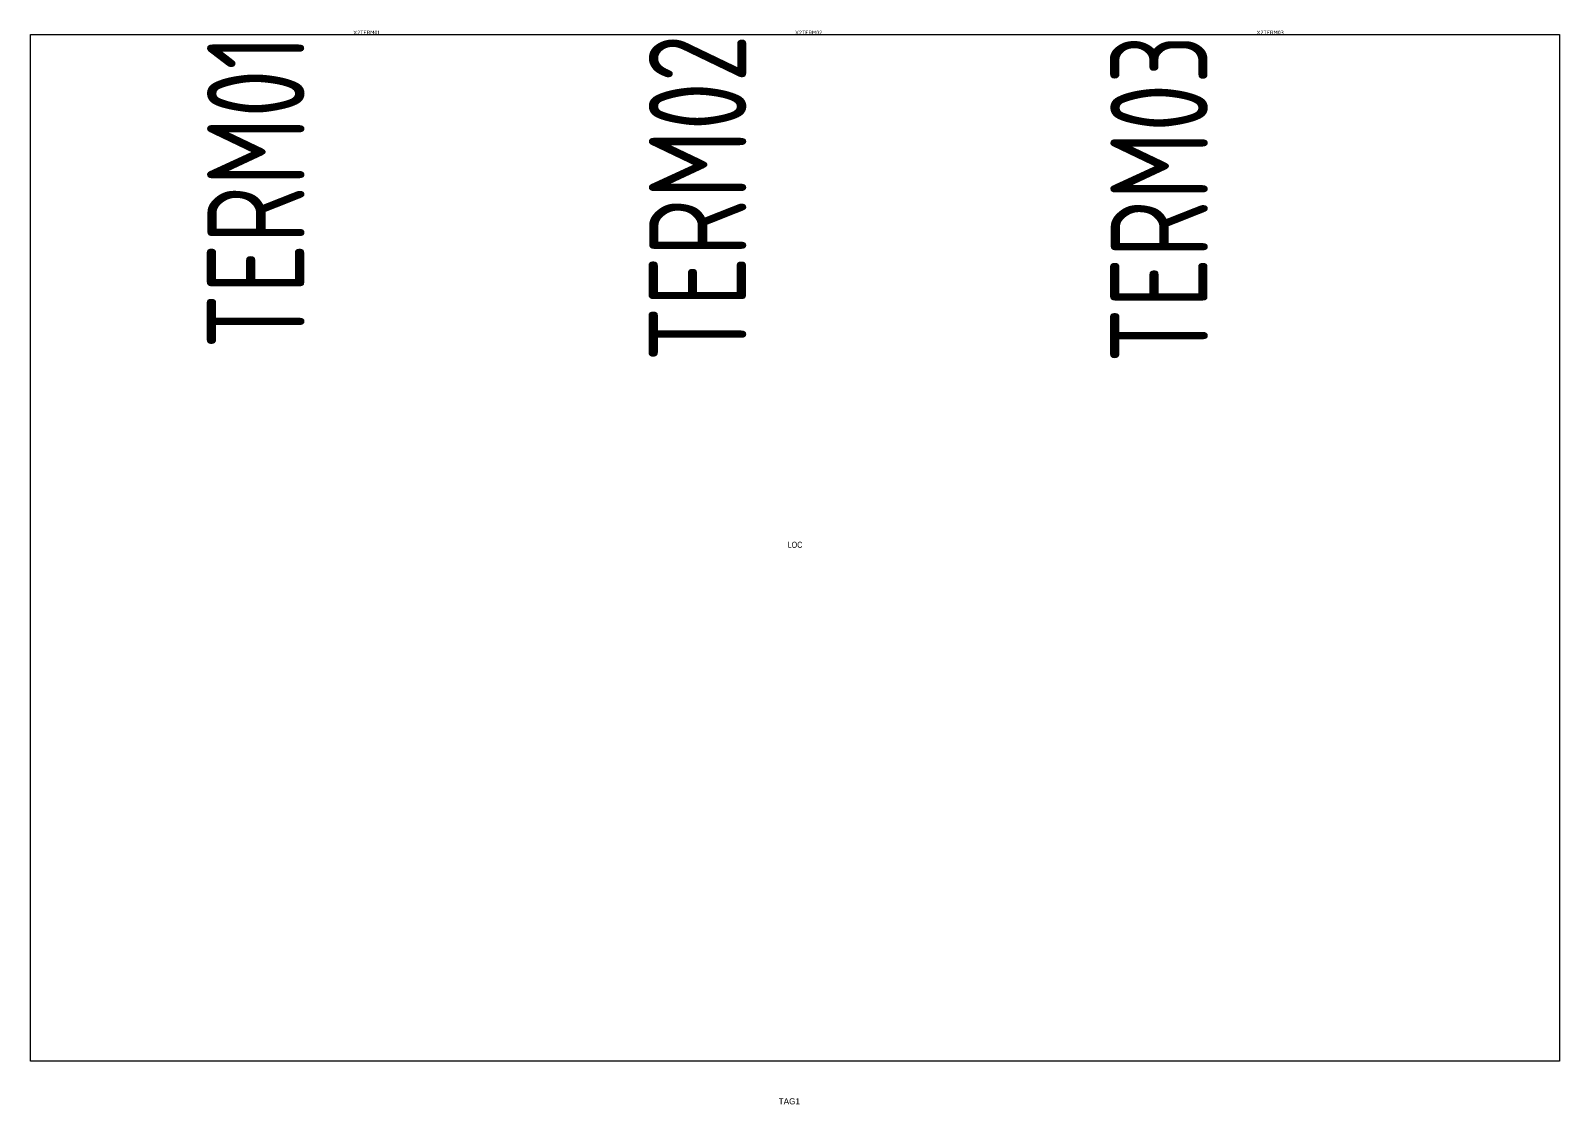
# Model space of a CAD drawing. Extents: x 0 to 31.4, y -22 to 0.1.
import ezdxf
from ezdxf.enums import TextEntityAlignment as Align

# ---------------------------------------------------------------- set-up
doc = ezdxf.new("R2010")
doc.units = 0
doc.header["$LTSCALE"] = 10
doc.styles.add('WD', font='txt')
doc.styles.add('WD_IEC', font='ISOCP2.shx', dxfattribs={"width": 0.9, "height": 4})

msp = doc.modelspace()

# ---------------------------------------------------------------- linework, layer by layer
msp.add_lwpolyline([(0, 0), (31.377, 0), (31.377, -21.075), (0, -21.075)], close=True)

# ---------------------------------------------------------------- texts
at = {"style": 'WD_IEC', "flags": 1}
for tag, p in [('X2TERM01', (6.622, 0)), ('X2TERM02', (15.689, 0)), ('X2TERM03', (25.161, 0))]:
    msp.add_attdef(tag, p, '', height=0.08, dxfattribs=at)
at = {"style": 'WD_IEC', "width": 0.8}
for tag, p in [('TERM01', (5.622, 0)), ('TERM02', (14.689, 0)), ('TERM03', (24.161, 0))]:
    msp.add_attdef(tag, text='', height=2, rotation=90, dxfattribs=at).set_placement(p, align=Align.RIGHT)
at = {"style": 'WD', "width": 0.7}
msp.add_attdef('LOC', text='', height=0.125, dxfattribs=at).set_placement((15.689, -10.538), align=Align.CENTER)
at = {"style": 'WD'}
msp.add_attdef('TAG1', text='PW', height=0.125, dxfattribs=at).set_placement((15.572, -21.962), align=Align.CENTER)

doc.saveas('drawing.dxf')
